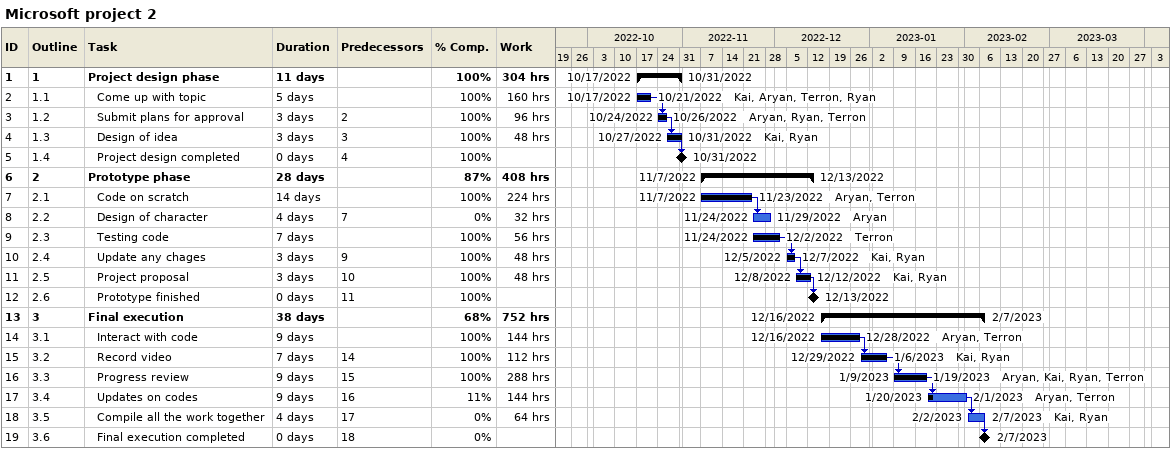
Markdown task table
Microsoft project 2

| ID | WBS | Task | Duration | Start | Finish | Predecessors | Resources | % complete | Work (h) |
|---|---|---|---|---|---|---|---|---|---|
| 1 | 1 | **Project design phase** | 11d | 2022-10-17 | 2022-10-31 |  |  | 100 | 304 |
| 2 | 1.1 | Come up with topic | 5d | 2022-10-17 | 2022-10-21 |  | Kai, Aryan, Terron, Ryan | 100 | 160 |
| 3 | 1.2 | Submit plans for approval | 3d | 2022-10-24 | 2022-10-26 | 2 | Aryan, Ryan, Terron | 100 | 96 |
| 4 | 1.3 | Design of idea | 3d | 2022-10-27 | 2022-10-31 | 3 | Kai, Ryan | 100 | 48 |
| 5 | 1.4 | Project design completed | 0d | 2022-10-31 | 2022-10-31 | 4 |  | 100 |  |
| 6 | 2 | **Prototype phase** | 28d | 2022-11-07 | 2022-12-13 |  |  | 87 | 408 |
| 7 | 2.1 | Code on scratch | 14d | 2022-11-07 | 2022-11-23 |  | Aryan, Terron | 100 | 224 |
| 8 | 2.2 | Design of character | 4d | 2022-11-24 | 2022-11-29 | 7 | Aryan | 0 | 32 |
| 9 | 2.3 | Testing code | 7d | 2022-11-24 | 2022-12-02 |  | Terron | 100 | 56 |
| 10 | 2.4 | Update any chages | 3d | 2022-12-05 | 2022-12-07 | 9 | Kai, Ryan | 100 | 48 |
| 11 | 2.5 | Project proposal | 3d | 2022-12-08 | 2022-12-12 | 10 | Kai, Ryan | 100 | 48 |
| 12 | 2.6 | Prototype finished | 0d | 2022-12-13 | 2022-12-13 | 11 |  | 100 |  |
| 13 | 3 | **Final execution** | 38d | 2022-12-16 | 2023-02-07 |  |  | 68 | 752 |
| 14 | 3.1 | Interact with code | 9d | 2022-12-16 | 2022-12-28 |  | Aryan, Terron | 100 | 144 |
| 15 | 3.2 | Record video | 7d | 2022-12-29 | 2023-01-06 | 14 | Kai, Ryan | 100 | 112 |
| 16 | 3.3 | Progress review | 9d | 2023-01-09 | 2023-01-19 | 15 | Aryan, Kai, Ryan, Terron | 100 | 288 |
| 17 | 3.4 | Updates on codes | 9d | 2023-01-20 | 2023-02-01 | 16 | Aryan, Terron | 11 | 144 |
| 18 | 3.5 | Compile all the work together | 4d | 2023-02-02 | 2023-02-07 | 17 | Kai, Ryan | 0 | 64 |
| 19 | 3.6 | Final execution completed | 0d | 2023-02-07 | 2023-02-07 | 18 |  | 0 |  |
